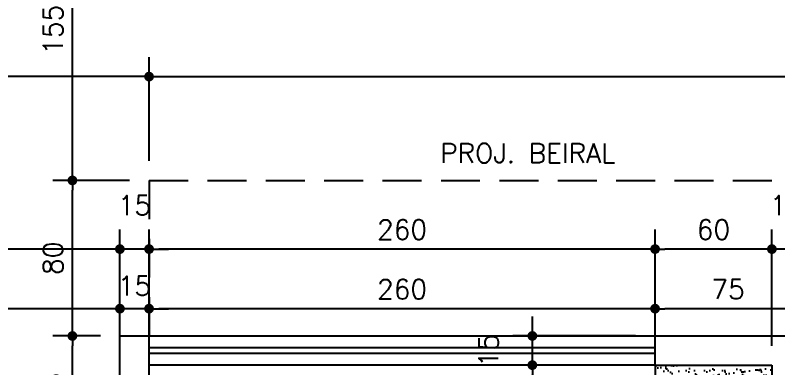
# Model space of a CAD drawing. Header units: inches. Extents: x 580771 to 672494, y 7715997 to 7829530.
# Drawn here: x 654124 to 654515.8, y 7723741.3 to 7723922.6 of the extents above; entities that cross this region are included whole.
import ezdxf

# ---------------------------------------------------------------- set-up
doc = ezdxf.new("R2010")
doc.units = ezdxf.units.IN
doc.header["$MEASUREMENT"] = 0
doc.header["$PDMODE"] = 2
doc.linetypes.add('DASHED2', pattern=[0.375, 0.25, -0.125])
for name, color, linetype in [('1-ARQ-2', 2, 'Continuous'), ('1-ARQ-A', 1, 'Continuous'), ('Layer1', 1, 'Continuous'), ('NIVEL', 2, 'Continuous'), ('parede', 6, 'Continuous'), ('PAVTO1-ESCADA', 1, 'Continuous')]:
    doc.layers.add(name, color=color, linetype=linetype)
doc.styles.add('R80E50', font='romans.shx', dxfattribs={"height": 10})
doc.styles.add('ROMANS', font='romans', dxfattribs={"height": 0.2})
doc.dimstyles.new('ARQ50', dxfattribs={"dimscale": 50, "dimtxt": 10, "dimasz": 0.1, "dimexe": 0.2, "dimexo": 0.2, "dimgap": 0.1, "dimtad": 1, "dimdec": 0, "dimzin": 12, "dimdsep": 46, "dimtxsty": 'R80E50', "dimblk1": 'DOT', "dimblk2": 'DOT', "dimsah": 1, "dimcen": 0.4, "dimclrd": 15, "dimclre": 15, "dimclrt": 3, "dimadec": 0, "dimazin": 0, "dimtfac": 1, "dimtdec": 0, "dimtmove": 2, "dimatfit": 3, "dimldrblk": 'DOT', "dimfxl": 0.2, "dimtolj": 1, "dimtzin": 12, "dimarcsym": 0})

# ---------------------------------------------------------------- blocks, each defined once
blk = doc.blocks.new('_DOT')
at = {"color": 0, "linetype": 'ByBlock'}
blk.add_line((-0.5, 0), (-1, 0), dxfattribs=at)
at = {"color": 0, "linetype": 'ByBlock', "const_width": 0.5}
blk.add_lwpolyline([(-0.25, 0, 1), (0.25, 0, 1)], format="xyb", close=True, dxfattribs=at)
blk = doc.blocks.new('*D926')
at = {"layer": 'Defpoints', "color": 0, "transparency": 16777216}
for p in [(655922.74, 7723891.08), (654192.74, 7723837.68), (655922.74, 7723837.68)]:
    blk.add_point(p, dxfattribs=at)
at = {"layer": 'NIVEL', "color": 15, "lineweight": -2, "transparency": 16777216}
for p, q in [((654192.74, 7723847.68), (654192.74, 7723901.08)), ((655922.74, 7723847.68), (655922.74, 7723901.08)), ((654197.74, 7723891.08), (655917.74, 7723891.08))]:
    blk.add_line(p, q, dxfattribs=at)
at = {"layer": 'NIVEL', "color": 15, "lineweight": -2, "transparency": 16777216, "xscale": 5, "yscale": 5, "zscale": 5, "rotation": 180}
blk.add_blockref('_DOT', (654192.74, 7723891.08), dxfattribs=at)
at = {"layer": 'NIVEL', "color": 15, "lineweight": -2, "transparency": 16777216, "xscale": 5, "yscale": 5, "zscale": 5}
blk.add_blockref('_DOT', (655922.74, 7723891.08), dxfattribs=at)
at = {"layer": 'NIVEL', "color": 3, "transparency": 16777216, "insert": (655057.74, 7723901.08), "char_height": 10, "attachment_point": 5, "style": 'R80E50'}
blk.add_mtext('\\A1;1730', dxfattribs=at)
blk = doc.blocks.new('*D938')
at = {"layer": 'Defpoints', "color": 0, "transparency": 16777216}
for p in [(654452.74, 7723771.72), (654452.74, 7723757.68), (654527.74, 7723757.68)]:
    blk.add_point(p, dxfattribs=at)
at = {"layer": 'NIVEL', "color": 15, "lineweight": -2, "transparency": 16777216}
for p, q in [((654452.74, 7723767.68), (654452.74, 7723781.72)), ((654527.74, 7723767.68), (654527.74, 7723781.72)), ((654522.74, 7723771.72), (654457.74, 7723771.72))]:
    blk.add_line(p, q, dxfattribs=at)
at = {"layer": 'NIVEL', "color": 15, "lineweight": -2, "transparency": 16777216, "xscale": 5, "yscale": 5, "zscale": 5, "rotation": 180}
blk.add_blockref('_DOT', (654452.74, 7723771.72), dxfattribs=at)
at = {"layer": 'NIVEL', "color": 15, "lineweight": -2, "transparency": 16777216, "xscale": 5, "yscale": 5, "zscale": 5}
blk.add_blockref('_DOT', (654527.74, 7723771.72), dxfattribs=at)
at = {"layer": 'NIVEL', "color": 3, "transparency": 16777216, "insert": (654490.24, 7723781.72), "char_height": 10, "attachment_point": 5, "style": 'R80E50'}
blk.add_mtext('\\A1;75', dxfattribs=at)
blk = doc.blocks.new('*D939')
at = {"layer": 'Defpoints', "color": 0, "transparency": 16777216}
for p in [(654192.74, 7723771.72), (654192.74, 7723757.68), (654452.74, 7723757.68)]:
    blk.add_point(p, dxfattribs=at)
at = {"layer": 'NIVEL', "color": 15, "lineweight": -2, "transparency": 16777216}
for p, q in [((654192.74, 7723767.68), (654192.74, 7723781.72)), ((654452.74, 7723767.68), (654452.74, 7723781.72)), ((654447.74, 7723771.72), (654197.74, 7723771.72))]:
    blk.add_line(p, q, dxfattribs=at)
at = {"layer": 'NIVEL', "color": 15, "lineweight": -2, "transparency": 16777216, "xscale": 5, "yscale": 5, "zscale": 5, "rotation": 180}
blk.add_blockref('_DOT', (654192.74, 7723771.72), dxfattribs=at)
at = {"layer": 'NIVEL', "color": 15, "lineweight": -2, "transparency": 16777216, "xscale": 5, "yscale": 5, "zscale": 5}
blk.add_blockref('_DOT', (654452.74, 7723771.72), dxfattribs=at)
at = {"layer": 'NIVEL', "color": 3, "transparency": 16777216, "insert": (654322.74, 7723781.72), "char_height": 10, "attachment_point": 5, "style": 'R80E50'}
blk.add_mtext('\\A1;260', dxfattribs=at)
blk = doc.blocks.new('*D940')
at = {"layer": 'Defpoints', "color": 0, "transparency": 16777216}
for p in [(654177.74, 7723771.72), (654177.74, 7723757.68), (654192.74, 7723757.68)]:
    blk.add_point(p, dxfattribs=at)
at = {"layer": 'NIVEL', "color": 15, "lineweight": -2, "transparency": 16777216}
for p, q in [((654177.74, 7723767.68), (654177.74, 7723781.72)), ((654192.74, 7723767.68), (654192.74, 7723781.72)), ((654172.74, 7723771.72), (654167.74, 7723771.72)), ((654192.74, 7723771.72), (654177.74, 7723771.72)), ((654197.74, 7723771.72), (654202.74, 7723771.72))]:
    blk.add_line(p, q, dxfattribs=at)
at = {"layer": 'NIVEL', "color": 15, "lineweight": -2, "transparency": 16777216, "xscale": 5, "yscale": 5, "zscale": 5}
blk.add_blockref('_DOT', (654177.74, 7723771.72), dxfattribs=at)
at = {"layer": 'NIVEL', "color": 15, "lineweight": -2, "transparency": 16777216, "xscale": 5, "yscale": 5, "zscale": 5, "rotation": 180}
blk.add_blockref('_DOT', (654192.74, 7723771.72), dxfattribs=at)
at = {"layer": 'NIVEL', "color": 3, "transparency": 16777216, "insert": (654185.24, 7723783.48), "char_height": 10, "attachment_point": 5, "style": 'R80E50'}
blk.add_mtext('\\A1;15', dxfattribs=at)
blk = doc.blocks.new('*D941')
at = {"layer": 'Defpoints', "color": 0, "transparency": 16777216}
for p in [(653992.74, 7723771.72), (653992.74, 7723757.68), (654177.74, 7723757.68)]:
    blk.add_point(p, dxfattribs=at)
at = {"layer": 'NIVEL', "color": 15, "lineweight": -2, "transparency": 16777216}
for p, q in [((653992.74, 7723767.68), (653992.74, 7723781.72)), ((654177.74, 7723767.68), (654177.74, 7723781.72)), ((654172.74, 7723771.72), (653997.74, 7723771.72))]:
    blk.add_line(p, q, dxfattribs=at)
at = {"layer": 'NIVEL', "color": 15, "lineweight": -2, "transparency": 16777216, "xscale": 5, "yscale": 5, "zscale": 5, "rotation": 180}
blk.add_blockref('_DOT', (653992.74, 7723771.72), dxfattribs=at)
at = {"layer": 'NIVEL', "color": 15, "lineweight": -2, "transparency": 16777216, "xscale": 5, "yscale": 5, "zscale": 5}
blk.add_blockref('_DOT', (654177.74, 7723771.72), dxfattribs=at)
at = {"layer": 'NIVEL', "color": 3, "transparency": 16777216, "insert": (654085.24, 7723781.72), "char_height": 10, "attachment_point": 5, "style": 'R80E50'}
blk.add_mtext('\\A1;185', dxfattribs=at)
blk = doc.blocks.new('*D959')
at = {"layer": 'Defpoints', "color": 0, "transparency": 16777216}
for p in [(654512.74, 7723802.37), (654512.74, 7723742.68), (654527.74, 7723742.68)]:
    blk.add_point(p, dxfattribs=at)
at = {"layer": 'NIVEL', "color": 15, "lineweight": -2, "transparency": 16777216}
for p, q in [((654512.74, 7723752.68), (654512.74, 7723812.37)), ((654527.74, 7723752.68), (654527.74, 7723812.37)), ((654507.74, 7723802.37), (654502.74, 7723802.37)), ((654527.74, 7723802.37), (654512.74, 7723802.37)), ((654532.74, 7723802.37), (654537.74, 7723802.37))]:
    blk.add_line(p, q, dxfattribs=at)
at = {"layer": 'NIVEL', "color": 15, "lineweight": -2, "transparency": 16777216, "xscale": 5, "yscale": 5, "zscale": 5}
blk.add_blockref('_DOT', (654512.74, 7723802.37), dxfattribs=at)
at = {"layer": 'NIVEL', "color": 15, "lineweight": -2, "transparency": 16777216, "xscale": 5, "yscale": 5, "zscale": 5, "rotation": 180}
blk.add_blockref('_DOT', (654527.74, 7723802.37), dxfattribs=at)
at = {"layer": 'NIVEL', "color": 3, "transparency": 16777216, "insert": (654520.24, 7723824.87), "char_height": 10, "attachment_point": 5, "style": 'R80E50'}
blk.add_mtext('\\A1;15', dxfattribs=at)
blk = doc.blocks.new('*D960')
at = {"layer": 'Defpoints', "color": 0, "transparency": 16777216}
for p in [(654452.74, 7723802.37), (654452.74, 7723742.68), (654512.74, 7723742.68)]:
    blk.add_point(p, dxfattribs=at)
at = {"layer": 'NIVEL', "color": 15, "lineweight": -2, "transparency": 16777216}
for p, q in [((654452.74, 7723752.68), (654452.74, 7723812.37)), ((654512.74, 7723752.68), (654512.74, 7723812.37)), ((654507.74, 7723802.37), (654457.74, 7723802.37))]:
    blk.add_line(p, q, dxfattribs=at)
at = {"layer": 'NIVEL', "color": 15, "lineweight": -2, "transparency": 16777216, "xscale": 5, "yscale": 5, "zscale": 5, "rotation": 180}
blk.add_blockref('_DOT', (654452.74, 7723802.37), dxfattribs=at)
at = {"layer": 'NIVEL', "color": 15, "lineweight": -2, "transparency": 16777216, "xscale": 5, "yscale": 5, "zscale": 5}
blk.add_blockref('_DOT', (654512.74, 7723802.37), dxfattribs=at)
at = {"layer": 'NIVEL', "color": 3, "transparency": 16777216, "insert": (654482.74, 7723812.37), "char_height": 10, "attachment_point": 5, "style": 'R80E50'}
blk.add_mtext('\\A1;60', dxfattribs=at)
blk = doc.blocks.new('*D961')
at = {"layer": 'Defpoints', "color": 0, "transparency": 16777216}
for p in [(654192.74, 7723802.37), (654192.74, 7723742.68), (654452.74, 7723742.68)]:
    blk.add_point(p, dxfattribs=at)
at = {"layer": 'NIVEL', "color": 15, "lineweight": -2, "transparency": 16777216}
for p, q in [((654192.74, 7723752.68), (654192.74, 7723812.37)), ((654452.74, 7723752.68), (654452.74, 7723812.37)), ((654447.74, 7723802.37), (654197.74, 7723802.37))]:
    blk.add_line(p, q, dxfattribs=at)
at = {"layer": 'NIVEL', "color": 15, "lineweight": -2, "transparency": 16777216, "xscale": 5, "yscale": 5, "zscale": 5, "rotation": 180}
blk.add_blockref('_DOT', (654192.74, 7723802.37), dxfattribs=at)
at = {"layer": 'NIVEL', "color": 15, "lineweight": -2, "transparency": 16777216, "xscale": 5, "yscale": 5, "zscale": 5}
blk.add_blockref('_DOT', (654452.74, 7723802.37), dxfattribs=at)
at = {"layer": 'NIVEL', "color": 3, "transparency": 16777216, "insert": (654322.74, 7723812.37), "char_height": 10, "attachment_point": 5, "style": 'R80E50'}
blk.add_mtext('\\A1;260', dxfattribs=at)
blk = doc.blocks.new('*D962')
at = {"layer": 'Defpoints', "color": 0, "transparency": 16777216}
for p in [(654177.74, 7723802.37), (654177.74, 7723742.68), (654192.74, 7723742.68)]:
    blk.add_point(p, dxfattribs=at)
at = {"layer": 'NIVEL', "color": 15, "lineweight": -2, "transparency": 16777216}
for p, q in [((654177.74, 7723752.68), (654177.74, 7723812.37)), ((654192.74, 7723752.68), (654192.74, 7723812.37)), ((654172.74, 7723802.37), (654167.74, 7723802.37)), ((654192.74, 7723802.37), (654177.74, 7723802.37)), ((654197.74, 7723802.37), (654202.74, 7723802.37))]:
    blk.add_line(p, q, dxfattribs=at)
at = {"layer": 'NIVEL', "color": 15, "lineweight": -2, "transparency": 16777216, "xscale": 5, "yscale": 5, "zscale": 5}
blk.add_blockref('_DOT', (654177.74, 7723802.37), dxfattribs=at)
at = {"layer": 'NIVEL', "color": 15, "lineweight": -2, "transparency": 16777216, "xscale": 5, "yscale": 5, "zscale": 5, "rotation": 180}
blk.add_blockref('_DOT', (654192.74, 7723802.37), dxfattribs=at)
at = {"layer": 'NIVEL', "color": 3, "transparency": 16777216, "insert": (654185.24, 7723824.87), "char_height": 10, "attachment_point": 5, "style": 'R80E50'}
blk.add_mtext('\\A1;15', dxfattribs=at)
blk = doc.blocks.new('*D963')
at = {"layer": 'Defpoints', "color": 0, "transparency": 16777216}
for p in [(653992.74, 7723802.37), (653992.74, 7723800.2), (654177.74, 7723742.68)]:
    blk.add_point(p, dxfattribs=at)
at = {"layer": 'NIVEL', "color": 15, "lineweight": -2, "transparency": 16777216}
for p, q in [((653992.74, 7723810.2), (653992.74, 7723812.37)), ((654177.74, 7723752.68), (654177.74, 7723812.37)), ((654172.74, 7723802.37), (653997.74, 7723802.37))]:
    blk.add_line(p, q, dxfattribs=at)
at = {"layer": 'NIVEL', "color": 15, "lineweight": -2, "transparency": 16777216, "xscale": 5, "yscale": 5, "zscale": 5, "rotation": 180}
blk.add_blockref('_DOT', (653992.74, 7723802.37), dxfattribs=at)
at = {"layer": 'NIVEL', "color": 15, "lineweight": -2, "transparency": 16777216, "xscale": 5, "yscale": 5, "zscale": 5}
blk.add_blockref('_DOT', (654177.74, 7723802.37), dxfattribs=at)
at = {"layer": 'NIVEL', "color": 3, "transparency": 16777216, "insert": (654085.24, 7723812.37), "char_height": 10, "attachment_point": 5, "style": 'R80E50'}
blk.add_mtext('\\A1;185', dxfattribs=at)
blk = doc.blocks.new('*D970')
at = {"layer": 'Defpoints', "color": 0, "transparency": 16777216}
for p in [(653977.74, 7723891.08), (654192.74, 7723837.68), (653977.74, 7723822.68)]:
    blk.add_point(p, dxfattribs=at)
at = {"layer": 'NIVEL', "color": 15, "lineweight": -2, "transparency": 16777216}
for p, q in [((653977.74, 7723832.68), (653977.74, 7723901.08)), ((654192.74, 7723847.68), (654192.74, 7723901.08)), ((654187.74, 7723891.08), (653982.74, 7723891.08))]:
    blk.add_line(p, q, dxfattribs=at)
at = {"layer": 'NIVEL', "color": 15, "lineweight": -2, "transparency": 16777216, "xscale": 5, "yscale": 5, "zscale": 5, "rotation": 180}
blk.add_blockref('_DOT', (653977.74, 7723891.08), dxfattribs=at)
at = {"layer": 'NIVEL', "color": 15, "lineweight": -2, "transparency": 16777216, "xscale": 5, "yscale": 5, "zscale": 5}
blk.add_blockref('_DOT', (654192.74, 7723891.08), dxfattribs=at)
at = {"layer": 'NIVEL', "color": 3, "transparency": 16777216, "insert": (654085.24, 7723901.08), "char_height": 10, "attachment_point": 5, "style": 'R80E50'}
blk.add_mtext('\\A1;215', dxfattribs=at)
blk = doc.blocks.new('*D881')
at = {"layer": 'Defpoints', "color": 0, "transparency": 16777216}
for p in [(654389.66, 7723742.68), (654452.74, 7723742.68), (654452.74, 7723522.68)]:
    blk.add_point(p, dxfattribs=at)
at = {"layer": 'NIVEL', "color": 15, "lineweight": -2, "transparency": 16777216}
for p, q in [((654442.74, 7723742.68), (654379.66, 7723742.68)), ((654389.66, 7723527.68), (654389.66, 7723737.68)), ((654442.74, 7723522.68), (654379.66, 7723522.68))]:
    blk.add_line(p, q, dxfattribs=at)
at = {"layer": 'NIVEL', "color": 15, "lineweight": -2, "transparency": 16777216, "xscale": 5, "yscale": 5, "zscale": 5}
for p, rotation in [((654389.66, 7723742.68), 90), ((654389.66, 7723522.68), 270)]:
    blk.add_blockref('_DOT', p, dxfattribs=dict(at, rotation=rotation))
at = {"layer": 'NIVEL', "color": 3, "transparency": 16777216, "insert": (654379.66, 7723632.68), "char_height": 10, "attachment_point": 5, "rotation": 90, "style": 'R80E50'}
blk.add_mtext('\\A1;220', dxfattribs=at)
blk = doc.blocks.new('*D882')
at = {"layer": 'Defpoints', "color": 0, "transparency": 16777216}
for p in [(654389.66, 7723757.68), (654452.74, 7723757.68), (654452.74, 7723742.68)]:
    blk.add_point(p, dxfattribs=at)
at = {"layer": 'NIVEL', "color": 15, "lineweight": -2, "transparency": 16777216}
for p, q in [((654389.66, 7723762.68), (654389.66, 7723767.68)), ((654442.74, 7723757.68), (654379.66, 7723757.68)), ((654389.66, 7723742.68), (654389.66, 7723757.68)), ((654442.74, 7723742.68), (654379.66, 7723742.68)), ((654389.66, 7723737.68), (654389.66, 7723732.68))]:
    blk.add_line(p, q, dxfattribs=at)
at = {"layer": 'NIVEL', "color": 15, "lineweight": -2, "transparency": 16777216, "xscale": 5, "yscale": 5, "zscale": 5}
for p, rotation in [((654389.66, 7723757.68), 270), ((654389.66, 7723742.68), 90)]:
    blk.add_blockref('_DOT', p, dxfattribs=dict(at, rotation=rotation))
at = {"layer": 'NIVEL', "color": 3, "transparency": 16777216, "insert": (654367.16, 7723750.18), "char_height": 10, "attachment_point": 5, "rotation": 90, "style": 'R80E50'}
blk.add_mtext('\\A1;15', dxfattribs=at)
blk = doc.blocks.new('*D886')
at = {"layer": 'Defpoints', "color": 0, "transparency": 16777216}
for p in [(654153.35, 7723757.68), (654177.74, 7723757.68), (654177.74, 7723702.68)]:
    blk.add_point(p, dxfattribs=at)
at = {"layer": 'NIVEL', "color": 15, "lineweight": -2, "transparency": 16777216}
for p, q in [((654167.74, 7723757.68), (654143.35, 7723757.68)), ((654153.35, 7723707.68), (654153.35, 7723752.68)), ((654167.74, 7723702.68), (654143.35, 7723702.68))]:
    blk.add_line(p, q, dxfattribs=at)
at = {"layer": 'NIVEL', "color": 15, "lineweight": -2, "transparency": 16777216, "xscale": 5, "yscale": 5, "zscale": 5}
for p, rotation in [((654153.35, 7723757.68), 90), ((654153.35, 7723702.68), 270)]:
    blk.add_blockref('_DOT', p, dxfattribs=dict(at, rotation=rotation))
at = {"layer": 'NIVEL', "color": 3, "transparency": 16777216, "insert": (654143.35, 7723730.18), "char_height": 10, "attachment_point": 5, "rotation": 90, "style": 'R80E50'}
blk.add_mtext('\\A1;55', dxfattribs=at)
blk = doc.blocks.new('*D887')
at = {"layer": 'Defpoints', "color": 0, "transparency": 16777216}
for p in [(654153.35, 7723837.68), (654192.74, 7723837.68), (654177.74, 7723757.68)]:
    blk.add_point(p, dxfattribs=at)
at = {"layer": 'NIVEL', "color": 15, "lineweight": -2, "transparency": 16777216}
for p, q in [((654182.74, 7723837.68), (654143.35, 7723837.68)), ((654153.35, 7723762.68), (654153.35, 7723832.68)), ((654167.74, 7723757.68), (654143.35, 7723757.68))]:
    blk.add_line(p, q, dxfattribs=at)
at = {"layer": 'NIVEL', "color": 15, "lineweight": -2, "transparency": 16777216, "xscale": 5, "yscale": 5, "zscale": 5}
for p, rotation in [((654153.35, 7723837.68), 90), ((654153.35, 7723757.68), 270)]:
    blk.add_blockref('_DOT', p, dxfattribs=dict(at, rotation=rotation))
at = {"layer": 'NIVEL', "color": 3, "transparency": 16777216, "insert": (654143.35, 7723797.68), "char_height": 10, "attachment_point": 5, "rotation": 90, "style": 'R80E50'}
blk.add_mtext('\\A1;80', dxfattribs=at)
blk = doc.blocks.new('*D888')
at = {"layer": 'Defpoints', "color": 0, "transparency": 16777216}
for p in [(654153.35, 7723992.68), (654192.74, 7723992.68), (654192.74, 7723837.68)]:
    blk.add_point(p, dxfattribs=at)
at = {"layer": 'NIVEL', "color": 15, "lineweight": -2, "transparency": 16777216}
for p, q in [((654182.74, 7723992.68), (654143.35, 7723992.68)), ((654153.35, 7723842.68), (654153.35, 7723987.68)), ((654182.74, 7723837.68), (654143.35, 7723837.68))]:
    blk.add_line(p, q, dxfattribs=at)
at = {"layer": 'NIVEL', "color": 15, "lineweight": -2, "transparency": 16777216, "xscale": 5, "yscale": 5, "zscale": 5}
for p, rotation in [((654153.35, 7723992.68), 90), ((654153.35, 7723837.68), 270)]:
    blk.add_blockref('_DOT', p, dxfattribs=dict(at, rotation=rotation))
at = {"layer": 'NIVEL', "color": 3, "transparency": 16777216, "insert": (654143.35, 7723915.18), "char_height": 10, "attachment_point": 5, "rotation": 90, "style": 'R80E50'}
blk.add_mtext('\\A1;155', dxfattribs=at)

msp = doc.modelspace()

# ---------------------------------------------------------------- hatches: boundary and pattern name
at = {"layer": 'PAVTO1-ESCADA'}
h = msp.add_hatch(dxfattribs=at)
h.set_pattern_fill('AR-SAND', color=256, scale=3, style=0)
h.set_pattern_definition([(37.5, (135.5477, -42593.4593), (-0.1889800743, 5.780471307), [0, -4.56, 0, -5.1, 0, -4.875]), (7.5, (135.548, -42593.459), (5.309330116, 8.466438196), [0, -2.46, 0, -4.11, 0, -1.575]), (327.5, (131.8577, -42593.4593), (9.3424255853, 0.0169771606), [0, -1.5, 0, -5.4, 0, -7.05]), (317.5, (131.858, -42593.459), (9.018379814, 2.633026695), [0, -0.75, 0, -3.54, 0, -4.05])])
h.paths.add_polyline_path([(654512.741, 7723742.685), (654452.741, 7723742.685), (654452.741, 7723704.77), (654512.741, 7723704.77)])
h.paths.add_polyline_path([(654510.756, 7723638.67), (654510.756, 7723739.984), (654499.956, 7723739.984), (654499.956, 7723638.67)], flags=9)

# ---------------------------------------------------------------- linework, layer by layer
at = {"layer": '1-ARQ-2'}
for p, q in [((654192.741, 7723751.685), (654452.741, 7723751.685)), ((654452.741, 7723748.685), (654192.741, 7723748.685)), ((654452.741, 7723742.685), (654452.741, 7723522.685))]:
    msp.add_line(p, q, dxfattribs=at)
at = {"layer": '1-ARQ-A'}
for p, q in [((654192.741, 7723757.685), (654452.741, 7723757.685)), ((654452.741, 7723742.685), (654192.741, 7723742.685))]:
    msp.add_line(p, q, dxfattribs=at)
at = {"layer": 'Layer1', "linetype": 'DASHED2', "ltscale": 80}
for q in [(655922.741, 7723837.685), (654192.741, 7723757.685), (654192.741, 7723757.685)]:
    msp.add_line((654192.741, 7723837.685), q, dxfattribs=at)
at = {"layer": 'parede'}
for p, q in [((654177.741, 7723687.685), (654177.741, 7723757.685)), ((654177.741, 7723757.685), (654192.741, 7723757.685)), ((654192.741, 7723687.685), (654192.741, 7723757.685)), ((654452.741, 7723757.685), (654527.741, 7723757.685)), ((654452.741, 7723742.685), (654452.741, 7723757.685)), ((654452.741, 7723742.685), (654512.741, 7723742.685)), ((654512.741, 7723742.685), (654512.741, 7723422.685))]:
    msp.add_line(p, q, dxfattribs=at)

# ---------------------------------------------------------------- texts
at = {"layer": 'NIVEL', "color": 2, "linetype": 'Continuous', "style": 'ROMANS'}
msp.add_text('PROJ. BEIRAL', height=10, dxfattribs=at).set_placement((654342.265, 7723846.704))

# ---------------------------------------------------------------- dimensions: what is measured, and where the dimension line sits
at = {"layer": 'NIVEL', "color": 4}
for base, p1, p2, picture, middle in [((654153.347, 7723992.685), (654192.741, 7723837.685), (654192.741, 7723992.685), '*D888', (654143.347, 7723915.185)), ((654153.347, 7723837.685), (654177.741, 7723757.685), (654192.741, 7723837.685), '*D887', (654143.347, 7723797.685)), ((654389.662, 7723757.685), (654452.741, 7723742.685), (654452.741, 7723757.685), '*D882', (654367.162, 7723750.185)), ((654153.347, 7723757.685), (654177.741, 7723702.685), (654177.741, 7723757.685), '*D886', (654143.347, 7723730.185)), ((654389.662, 7723742.685), (654452.741, 7723522.685), (654452.741, 7723742.685), '*D881', (654379.662, 7723632.685))]:
    dim = msp.add_linear_dim(base=base, p1=p1, p2=p2, angle=90, dimstyle='ARQ50', dxfattribs=at)
    dim.commit()
    dim.dimension.update_dxf_attribs({"geometry": picture, "text_midpoint": middle})
for base, p1, p2, picture, middle in [((653977.741, 7723891.083), (654192.741, 7723837.685), (653977.741, 7723822.685), '*D970', (654085.241, 7723901.083)), ((655922.741, 7723891.083), (654192.741, 7723837.685), (655922.741, 7723837.685), '*D926', (655057.741, 7723901.083)), ((654177.741, 7723802.374), (654192.741, 7723742.685), (654177.741, 7723742.685), '*D962', (654185.241, 7723824.874)), ((654512.741, 7723802.374), (654527.741, 7723742.685), (654512.741, 7723742.685), '*D959', (654520.241, 7723824.874)), ((653992.741, 7723802.374), (654177.741, 7723742.685), (653992.741, 7723800.2), '*D963', (654085.241, 7723812.374)), ((654192.741, 7723802.374), (654452.741, 7723742.685), (654192.741, 7723742.685), '*D961', (654322.741, 7723812.374)), ((654452.741, 7723802.374), (654512.741, 7723742.685), (654452.741, 7723742.685), '*D960', (654482.741, 7723812.374)), ((653992.741, 7723771.72), (654177.741, 7723757.685), (653992.741, 7723757.685), '*D941', (654085.241, 7723781.72)), ((654192.741, 7723771.72), (654452.741, 7723757.685), (654192.741, 7723757.685), '*D939', (654322.741, 7723781.72)), ((654452.741, 7723771.72), (654527.741, 7723757.685), (654452.741, 7723757.685), '*D938', (654490.241, 7723781.72))]:
    dim = msp.add_linear_dim(base=base, p1=p1, p2=p2, dimstyle='ARQ50', dxfattribs=at)
    dim.commit()
    dim.dimension.update_dxf_attribs({"geometry": picture, "text_midpoint": middle})
dim = msp.add_linear_dim(base=(654177.741, 7723771.72), p1=(654192.741, 7723757.685), p2=(654177.741, 7723757.685), dimstyle='ARQ50', dxfattribs=at)
dim.commit()
dim.dimension.update_dxf_attribs({"geometry": '*D940', "text_midpoint": (654185.241, 7723783.485), "dimtype": 160})

doc.saveas('drawing.dxf')
